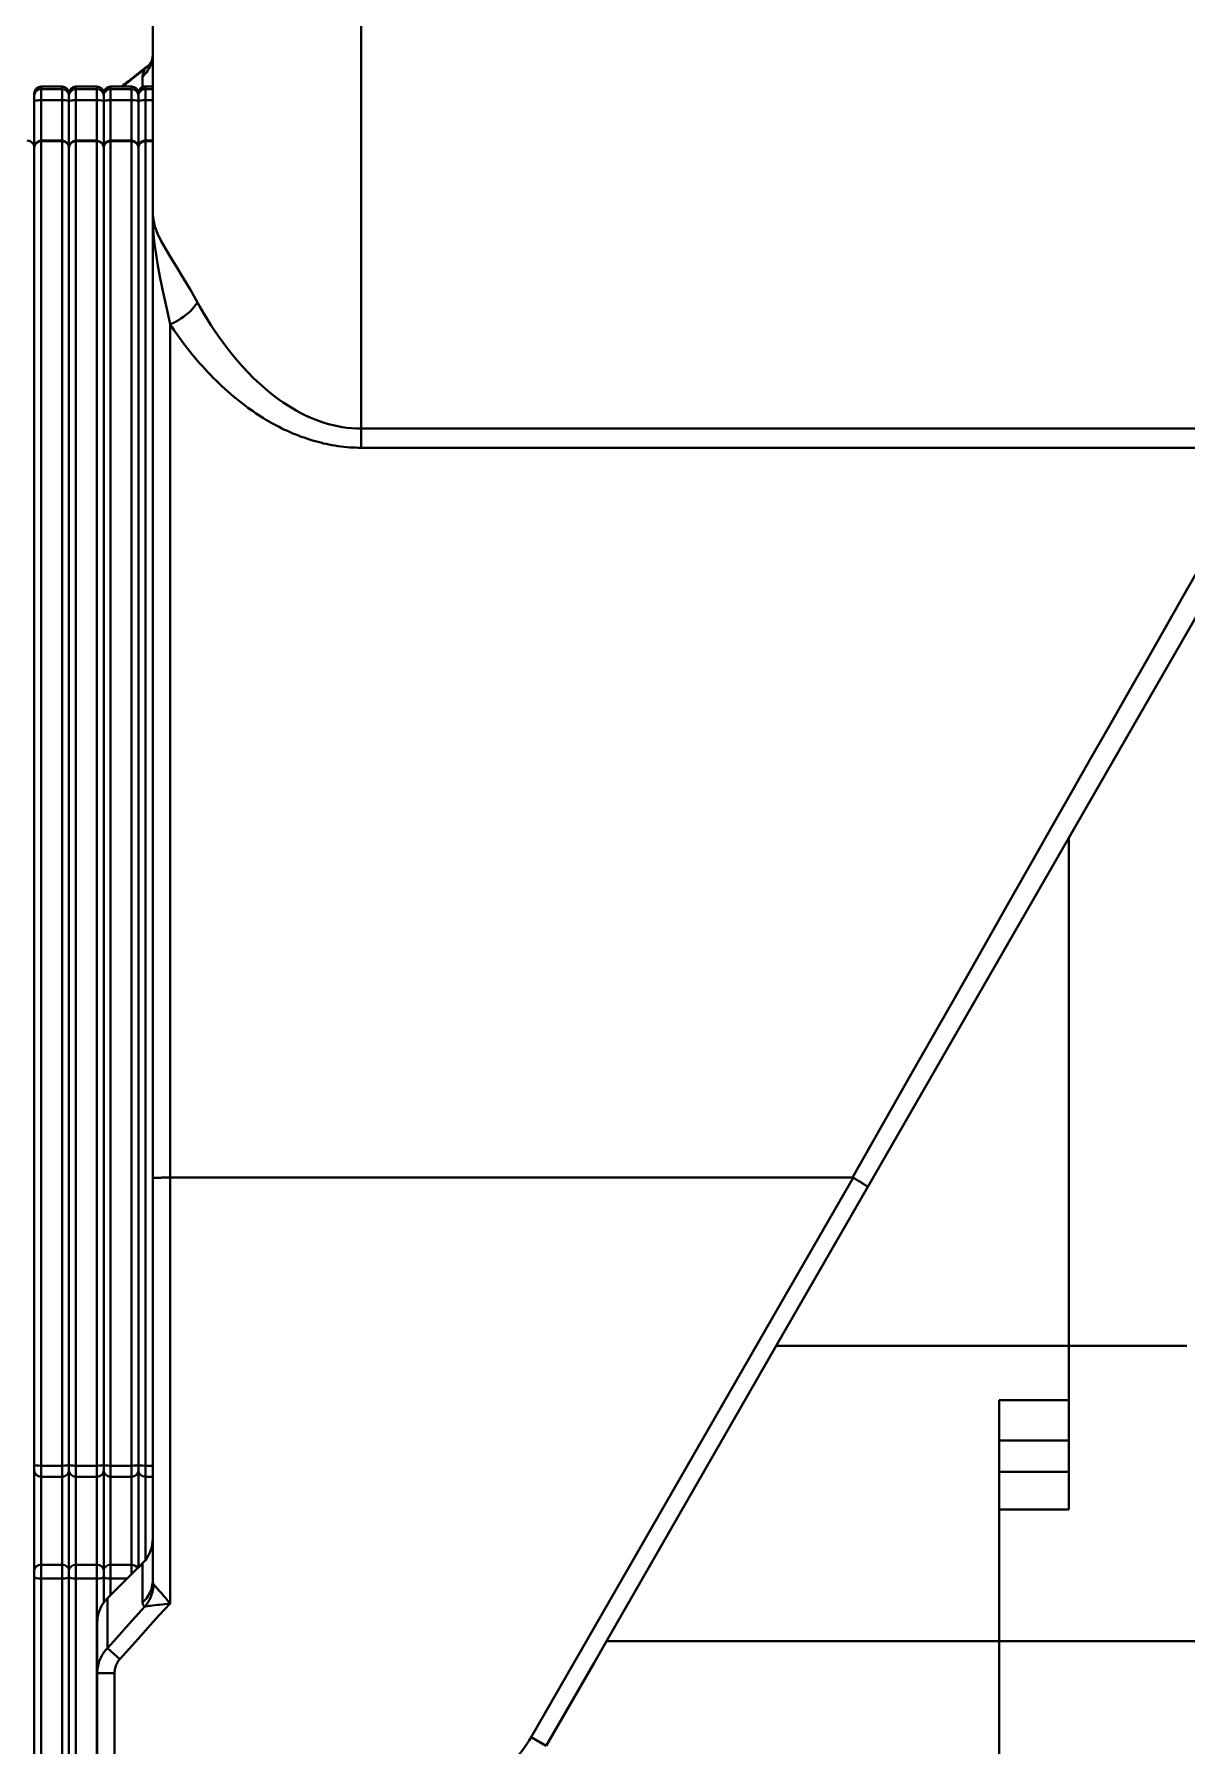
# Model space of a CAD drawing. Header units: millimetres. Extents: x 15 to 415, y 5 to 292.
# Drawn here: x 308.02 to 324.62, y 239.38 to 264.05 of the extents above; entities that cross this region are included whole.
import ezdxf

# ---------------------------------------------------------------- set-up
doc = ezdxf.new("R2010")
doc.units = ezdxf.units.MM
doc.layers.add('Geometries', color=7, linetype='Continuous')

msp = doc.modelspace()

# ---------------------------------------------------------------- linework, layer by layer
at = {"layer": 'Geometries', "linetype": 'Continuous', "lineweight": 40}
for p, q in [((309.731, 279.019), (309.731, 263.765)), ((312.731, 258.363), (312.731, 279.019)), ((309.731, 263.763), (309.73, 263.741)), ((309.731, 263.765), (309.731, 263.294)), ((309.731, 263.765), (309.731, 263.763)), ((309.584, 263.435), (309.584, 263.286)), ((309.711, 263.652), (309.711, 263.652)), ((309.711, 263.652), (309.711, 263.651)), ((308.024, 263.157), (308.024, 263.194)), ((308.424, 263.294), (308.124, 263.294)), ((308.124, 263.257), (308.124, 263.294)), ((308.424, 263.257), (308.124, 263.257)), ((308.124, 263.097), (308.124, 263.257)), ((308.424, 263.294), (308.424, 263.257)), ((308.424, 263.257), (308.424, 263.097)), ((308.524, 263.157), (308.524, 263.194)), ((308.924, 263.294), (308.624, 263.294)), ((308.624, 263.257), (308.624, 263.294)), ((308.924, 263.257), (308.624, 263.257)), ((308.624, 263.097), (308.624, 263.257)), ((308.924, 263.294), (308.924, 263.257)), ((308.924, 263.257), (308.924, 263.097)), ((309.024, 263.194), (309.024, 263.157)), ((309.284, 263.294), (309.124, 263.294)), ((309.124, 263.257), (309.124, 263.294)), ((309.424, 263.257), (309.124, 263.257)), ((309.124, 263.097), (309.124, 263.257)), ((309.298, 263.294), (309.284, 263.294)), ((309.424, 263.294), (309.298, 263.294)), ((309.424, 263.294), (309.424, 263.257)), ((309.424, 263.257), (309.424, 263.097)), ((309.524, 263.157), (309.524, 263.194)), ((309.624, 263.257), (309.624, 263.294)), ((309.731, 263.294), (309.624, 263.294)), ((309.624, 263.097), (309.624, 263.257)), ((309.731, 263.257), (309.624, 263.257)), ((309.731, 263.294), (309.731, 263.257)), ((309.731, 263.257), (309.731, 263.097)), ((308.024, 263.077), (308.024, 263.157)), ((308.024, 262.413), (308.024, 263.077)), ((308.124, 262.513), (308.124, 263.097)), ((308.124, 263.097), (308.424, 263.097)), ((308.424, 263.097), (308.424, 262.513)), ((308.524, 263.077), (308.524, 263.157)), ((308.524, 262.413), (308.524, 263.077)), ((308.624, 262.513), (308.624, 263.097)), ((308.624, 263.097), (308.924, 263.097)), ((308.924, 263.097), (308.924, 262.513)), ((309.024, 263.157), (309.024, 263.077)), ((309.024, 263.077), (309.024, 262.413)), ((309.124, 263.097), (309.424, 263.097)), ((309.124, 262.513), (309.124, 263.097)), ((309.424, 263.097), (309.424, 262.513)), ((309.524, 263.077), (309.524, 263.157)), ((309.524, 262.413), (309.524, 263.077)), ((309.624, 263.097), (309.731, 263.097)), ((309.624, 262.513), (309.624, 263.097)), ((309.731, 263.097), (309.731, 262.513)), ((308.424, 262.513), (308.124, 262.513)), ((308.124, 262.504), (308.124, 262.513)), ((308.124, 262.504), (308.424, 262.504)), ((308.124, 243.419), (308.124, 262.504)), ((308.424, 262.513), (308.424, 262.504)), ((308.424, 262.504), (308.424, 243.419)), ((308.924, 262.513), (308.624, 262.513)), ((308.624, 262.504), (308.624, 262.513)), ((308.624, 262.504), (308.924, 262.504)), ((308.624, 243.419), (308.624, 262.504)), ((308.931, 262.513), (308.924, 262.513)), ((308.924, 262.513), (308.924, 262.504)), ((308.924, 262.504), (308.924, 243.419)), ((309.424, 262.513), (309.124, 262.513)), ((309.124, 262.504), (309.124, 262.513)), ((309.124, 262.504), (309.424, 262.504)), ((309.124, 243.419), (309.124, 262.504)), ((309.424, 262.513), (309.424, 262.504)), ((309.424, 262.504), (309.424, 243.419)), ((309.731, 262.513), (309.624, 262.513)), ((309.624, 262.504), (309.624, 262.513)), ((309.624, 262.504), (309.731, 262.504)), ((309.624, 243.419), (309.624, 262.504)), ((309.731, 262.513), (309.731, 262.504)), ((309.731, 262.504), (309.731, 261.459)), ((308.024, 262.409), (308.024, 262.413)), ((308.024, 243.432), (308.024, 262.409)), ((308.524, 262.409), (308.524, 262.413)), ((308.524, 243.432), (308.524, 262.409)), ((309.024, 262.413), (309.024, 262.409)), ((309.024, 262.409), (309.024, 243.432)), ((309.524, 262.409), (309.524, 262.413)), ((309.524, 243.432), (309.524, 262.409)), ((309.731, 261.456), (309.731, 261.459)), ((309.731, 261.456), (309.731, 261.459)), ((309.731, 261.459), (309.731, 247.561)), ((309.731, 261.457), (309.731, 261.456)), ((309.981, 247.571), (309.981, 259.868)), ((325.014, 258.363), (312.731, 258.363)), ((312.731, 258.219), (312.731, 258.363)), ((312.731, 258.087), (312.731, 258.219)), ((312.731, 258.087), (325.014, 258.087)), ((322.924, 252.467), (326.096, 257.983)), ((320.03, 247.436), (322.924, 252.467)), ((322.924, 245.146), (322.924, 252.467)), ((309.731, 247.561), (309.731, 243.419)), ((309.981, 241.434), (309.981, 247.571)), ((309.981, 247.571), (317.802, 247.571)), ((319.808, 247.571), (317.802, 247.571)), ((318.712, 245.146), (320.03, 247.436)), ((319.818, 247.568), (318.758, 245.726)), ((315.181, 239.507), (318.758, 245.726)), ((316.264, 240.888), (318.712, 245.146)), ((318.712, 245.146), (322.924, 245.146)), ((322.924, 245.146), (322.924, 244.365)), ((322.924, 245.146), (324.624, 245.146)), ((321.924, 244.365), (321.924, 243.782)), ((322.924, 244.365), (321.924, 244.365)), ((322.924, 243.782), (322.924, 244.365)), ((321.924, 243.782), (322.924, 243.782)), ((321.924, 243.782), (321.924, 243.33)), ((322.924, 243.33), (322.924, 243.782)), ((308.024, 243.352), (308.024, 243.432)), ((308.524, 243.352), (308.524, 243.432)), ((309.024, 243.432), (309.024, 243.352)), ((309.524, 243.352), (309.524, 243.432)), ((308.024, 241.914), (308.024, 243.352)), ((308.424, 243.419), (308.124, 243.419)), ((308.124, 243.258), (308.124, 243.419)), ((308.124, 243.258), (308.424, 243.258)), ((308.124, 241.989), (308.124, 243.258)), ((308.424, 243.419), (308.424, 243.258)), ((308.424, 243.258), (308.424, 241.989)), ((308.524, 241.914), (308.524, 243.352)), ((308.924, 243.419), (308.624, 243.419)), ((308.624, 243.258), (308.624, 243.419)), ((308.624, 243.258), (308.924, 243.258)), ((308.624, 241.989), (308.624, 243.258)), ((308.924, 243.419), (308.924, 243.258)), ((308.924, 243.258), (308.924, 241.989)), ((309.024, 243.352), (309.024, 241.914)), ((309.124, 243.258), (309.124, 243.419)), ((309.424, 243.419), (309.124, 243.419)), ((309.124, 243.258), (309.424, 243.258)), ((309.124, 241.989), (309.124, 243.258)), ((309.424, 243.419), (309.424, 243.258)), ((309.424, 243.258), (309.424, 241.989)), ((309.524, 241.954), (309.524, 243.352)), ((309.731, 243.419), (309.624, 243.419)), ((309.624, 243.258), (309.624, 243.419)), ((309.624, 243.258), (309.731, 243.258)), ((309.624, 242.059), (309.624, 243.258)), ((309.731, 243.419), (309.731, 243.258)), ((309.731, 243.258), (309.731, 242.369)), ((322.924, 243.33), (321.924, 243.33)), ((321.924, 243.33), (321.924, 242.797)), ((322.924, 242.789), (322.924, 243.33)), ((321.924, 242.797), (321.924, 242.789)), ((321.924, 242.789), (322.924, 242.789)), ((321.924, 242.789), (321.924, 240.888)), ((309.731, 242.369), (309.731, 241.773)), ((308.124, 241.793), (308.124, 241.989)), ((308.424, 241.989), (308.124, 241.989)), ((308.424, 241.989), (308.424, 241.793)), ((308.924, 241.989), (308.624, 241.989)), ((308.624, 241.793), (308.624, 241.989)), ((308.924, 241.989), (308.924, 241.793)), ((309.424, 241.989), (309.124, 241.989)), ((309.124, 241.793), (309.124, 241.989)), ((309.424, 241.989), (309.424, 241.854)), ((309.524, 241.954), (309.515, 241.945)), ((309.584, 242.015), (309.524, 241.954)), ((309.584, 242.015), (309.584, 241.448)), ((308.024, 241.816), (308.024, 241.914)), ((308.024, 228.394), (308.024, 241.816)), ((308.124, 241.793), (308.424, 241.793)), ((308.124, 228.294), (308.124, 241.793)), ((308.424, 241.793), (308.424, 228.294)), ((308.524, 241.816), (308.524, 241.914)), ((308.524, 228.394), (308.524, 241.816)), ((308.624, 228.294), (308.624, 241.793)), ((308.624, 241.793), (308.924, 241.793)), ((308.924, 241.793), (308.924, 228.294)), ((309.024, 241.914), (309.024, 241.816)), ((309.024, 241.816), (309.024, 241.445)), ((309.124, 241.793), (309.363, 241.793)), ((309.363, 241.793), (309.124, 241.554)), ((309.124, 241.554), (309.124, 241.793)), ((309.424, 241.854), (309.363, 241.793)), ((309.515, 241.945), (309.424, 241.854)), ((309.124, 241.554), (309.077, 241.508)), ((309.077, 240.787), (309.077, 241.508)), ((308.931, 241.155), (308.931, 240.431)), ((309.254, 240.63), (309.077, 240.787)), ((316.086, 240.579), (316.264, 240.888)), ((321.924, 240.888), (316.264, 240.888)), ((321.924, 236.242), (321.924, 240.888)), ((321.924, 240.888), (325.124, 240.888)), ((315.398, 239.383), (316.086, 240.579)), ((308.931, 240.431), (308.931, 234.043)), ((308.931, 240.431), (309.004, 240.431)), ((309.004, 240.431), (309.181, 240.431)), ((309.181, 236.512), (309.181, 240.431)), ((315.181, 239.507), (315.398, 239.383))]:
    msp.add_line(p, q, dxfattribs=at)
at = {"layer": 'Geometries', "linetype": 'Continuous', "lineweight": 40, "flags": 128}
for points in [[(309.721, 263.673), (309.718, 263.661), (309.711, 263.636), (309.703, 263.611), (309.693, 263.587), (309.681, 263.563), (309.669, 263.54), (309.654, 263.517), (309.639, 263.495), (309.622, 263.474), (309.604, 263.454), (309.584, 263.435)], [(309.73, 263.741), (309.73, 263.737), (309.729, 263.732), (309.729, 263.728), (309.729, 263.724), (309.728, 263.72), (309.728, 263.716), (309.727, 263.712), (309.726, 263.708), (309.726, 263.705), (309.726, 263.703), (309.725, 263.701), (309.725, 263.699), (309.724, 263.697), (309.724, 263.694), (309.723, 263.692), (309.723, 263.69), (309.722, 263.687), (309.722, 263.685), (309.721, 263.683), (309.721, 263.682), (309.72, 263.68), (309.72, 263.679), (309.719, 263.676), (309.719, 263.674), (309.718, 263.673), (309.718, 263.671), (309.717, 263.669), (309.717, 263.668), (309.716, 263.666), (309.716, 263.664), (309.715, 263.664), (309.715, 263.663), (309.715, 263.662), (309.715, 263.661), (309.714, 263.66), (309.714, 263.659), (309.713, 263.658), (309.713, 263.658), (309.713, 263.657), (309.713, 263.657), (309.713, 263.656), (309.712, 263.655), (309.712, 263.654), (309.712, 263.653), (309.711, 263.653), (309.711, 263.652)], [(309.73, 263.741), (309.73, 263.739), (309.728, 263.713), (309.724, 263.687), (309.721, 263.673)], [(309.731, 263.764), (309.731, 263.76), (309.731, 263.757), (309.731, 263.753), (309.731, 263.75), (309.731, 263.745), (309.73, 263.741), (309.73, 263.741)], [(309.667, 263.596), (309.654, 263.586), (309.641, 263.576), (309.628, 263.566), (309.616, 263.556), (309.603, 263.546), (309.592, 263.537), (309.583, 263.53), (309.575, 263.524), (309.567, 263.518), (309.56, 263.512), (309.554, 263.508), (309.549, 263.503), (309.544, 263.5), (309.54, 263.497), (309.537, 263.494), (309.534, 263.491), (309.531, 263.489), (309.529, 263.488), (309.527, 263.486), (309.524, 263.484), (309.521, 263.481), (309.517, 263.478), (309.514, 263.476), (309.508, 263.471), (309.501, 263.466), (309.494, 263.46), (309.487, 263.454), (309.479, 263.448), (309.47, 263.441), (309.461, 263.434), (309.452, 263.427), (309.442, 263.419), (309.432, 263.411), (309.421, 263.402), (309.41, 263.394), (309.398, 263.385), (309.387, 263.375), (309.375, 263.366), (309.354, 263.349), (309.332, 263.332), (309.31, 263.315), (309.287, 263.296), (309.284, 263.294)], [(309.298, 263.294), (309.348, 263.334), (309.484, 263.44), (309.62, 263.547)], [(309.62, 263.547), (309.614, 263.536), (309.609, 263.525), (309.604, 263.514), (309.6, 263.504), (309.596, 263.494), (309.593, 263.484), (309.59, 263.475), (309.588, 263.467), (309.587, 263.458), (309.585, 263.45), (309.585, 263.443), (309.584, 263.435)], [(309.711, 263.651), (309.708, 263.646), (309.7, 263.633), (309.692, 263.621), (309.684, 263.609), (309.675, 263.597), (309.665, 263.586), (309.654, 263.576), (309.644, 263.566), (309.632, 263.556), (309.62, 263.547)], [(309.663, 263.593), (309.653, 263.584), (309.635, 263.566), (309.62, 263.547)], [(309.667, 263.596), (309.667, 263.595), (309.666, 263.595), (309.666, 263.595), (309.666, 263.594), (309.665, 263.594), (309.664, 263.593), (309.664, 263.593)], [(309.711, 263.652), (309.71, 263.651), (309.71, 263.649), (309.709, 263.647), (309.708, 263.646), (309.707, 263.644), (309.706, 263.643), (309.705, 263.642), (309.704, 263.64), (309.703, 263.638), (309.702, 263.637), (309.702, 263.636), (309.7, 263.633), (309.698, 263.63), (309.696, 263.628), (309.695, 263.626), (309.693, 263.623), (309.691, 263.621), (309.689, 263.619), (309.688, 263.617), (309.687, 263.616), (309.686, 263.615), (309.685, 263.613), (309.684, 263.612), (309.683, 263.611), (309.682, 263.61), (309.681, 263.609), (309.679, 263.607), (309.678, 263.606), (309.677, 263.604), (309.675, 263.603), (309.674, 263.601), (309.673, 263.601), (309.672, 263.6), (309.671, 263.599), (309.67, 263.598), (309.669, 263.597), (309.668, 263.597), (309.668, 263.596), (309.667, 263.596)], [(309.711, 263.651), (309.711, 263.651), (309.711, 263.651), (309.71, 263.651), (309.71, 263.651), (309.71, 263.651)], [(309.711, 263.652), (309.711, 263.652), (309.711, 263.652)], [(309.711, 263.652), (309.711, 263.652), (309.711, 263.651), (309.711, 263.651)], [(309.124, 262.513), (309.116, 262.513), (309.108, 262.512), (309.101, 262.51), (309.094, 262.509), (309.088, 262.506), (309.082, 262.504), (309.077, 262.502)], [(309.624, 262.513), (309.616, 262.513), (309.608, 262.512), (309.601, 262.51), (309.594, 262.509), (309.588, 262.506), (309.584, 262.505)], [(309.981, 259.868), (309.942, 260.047), (309.904, 260.221), (309.867, 260.391), (309.834, 260.555), (309.804, 260.715), (309.778, 260.871), (309.758, 261.022), (309.743, 261.171), (309.734, 261.316), (309.731, 261.456)], [(310.374, 260.183), (310.272, 260.362), (310.174, 260.526), (310.08, 260.678), (309.994, 260.818), (309.917, 260.947), (309.852, 261.065), (309.8, 261.175), (309.762, 261.276), (309.739, 261.37), (309.731, 261.456)], [(309.731, 261.456), (309.731, 261.455), (309.731, 261.453), (309.731, 261.451), (309.731, 261.45), (309.731, 261.448), (309.731, 261.447), (309.731, 261.446), (309.731, 261.446), (309.731, 261.445), (309.731, 261.445), (309.731, 261.444), (309.731, 261.444), (309.731, 261.444), (309.731, 261.444)], [(309.981, 259.868), (310.021, 259.885), (310.06, 259.904), (310.099, 259.925), (310.137, 259.949), (310.173, 259.974), (310.209, 260.001), (310.242, 260.029), (310.273, 260.058), (310.303, 260.089), (310.329, 260.12), (310.353, 260.151), (310.374, 260.183)], [(310.61, 259.793), (310.574, 259.848), (310.538, 259.903), (310.504, 259.959), (310.47, 260.015), (310.437, 260.071), (310.405, 260.127), (310.374, 260.183)], [(309.981, 259.868), (310.01, 259.824), (310.04, 259.779), (310.071, 259.735), (310.102, 259.69), (310.134, 259.646), (310.166, 259.603), (310.198, 259.56), (310.231, 259.518), (310.265, 259.475), (310.3, 259.432), (310.335, 259.389), (310.371, 259.346), (310.408, 259.304), (310.446, 259.262), (310.484, 259.22), (310.523, 259.178), (310.562, 259.137), (310.602, 259.096), (310.643, 259.056), (310.684, 259.016), (310.727, 258.976), (310.77, 258.936), (310.813, 258.897), (310.854, 258.862), (310.895, 258.827), (310.937, 258.792), (310.979, 258.758), (311.022, 258.725), (311.066, 258.691), (311.102, 258.665), (311.138, 258.638), (311.175, 258.613), (311.212, 258.587), (311.25, 258.562), (311.288, 258.538), (311.324, 258.515), (311.361, 258.492), (311.398, 258.47), (311.431, 258.452)], [(312.731, 258.363), (312.663, 258.364), (312.595, 258.368), (312.528, 258.375), (312.461, 258.385), (312.394, 258.397), (312.328, 258.412), (312.263, 258.429), (312.198, 258.449), (312.133, 258.47), (312.07, 258.494), (312, 258.523), (311.931, 258.554), (311.863, 258.588), (311.797, 258.623), (311.732, 258.661), (311.669, 258.7), (311.608, 258.741), (311.547, 258.783), (311.488, 258.827), (311.422, 258.879), (311.358, 258.933), (311.295, 258.988), (311.234, 259.044), (311.174, 259.102), (311.098, 259.179), (311.024, 259.258), (310.953, 259.339), (310.879, 259.427), (310.808, 259.517), (310.739, 259.607), (310.673, 259.7), (310.61, 259.793)], [(311.431, 258.452), (311.436, 258.449), (311.474, 258.428), (311.512, 258.407), (311.55, 258.387), (311.59, 258.367), (311.629, 258.348), (311.669, 258.33), (311.708, 258.312), (311.748, 258.295), (311.789, 258.278), (311.83, 258.262), (311.869, 258.247), (311.909, 258.233), (311.949, 258.219), (311.99, 258.206), (312.031, 258.193), (312.072, 258.181), (312.111, 258.171), (312.15, 258.161), (312.19, 258.151), (312.229, 258.142), (312.269, 258.134), (312.312, 258.126), (312.354, 258.119), (312.397, 258.112), (312.44, 258.106), (312.483, 258.101), (312.526, 258.097), (312.567, 258.093), (312.608, 258.091), (312.649, 258.089), (312.69, 258.088), (312.731, 258.087)], [(325.719, 257.968), (325.625, 257.801), (325.368, 257.348), (325.106, 256.888), (324.841, 256.422), (324.573, 255.949), (324.301, 255.471), (324.042, 255.016), (323.78, 254.555), (323.516, 254.091), (323.249, 253.622), (322.98, 253.149), (322.692, 252.643), (322.402, 252.133), (322.11, 251.62), (321.817, 251.103), (321.521, 250.584), (321.224, 250.061), (320.943, 249.566), (320.66, 249.07), (320.377, 248.571), (320.093, 248.072), (319.808, 247.571)], [(309.731, 247.561), (309.731, 247.562), (309.733, 247.562), (309.734, 247.563), (309.737, 247.563), (309.741, 247.564), (309.745, 247.564), (309.75, 247.565), (309.756, 247.565), (309.762, 247.566), (309.769, 247.566), (309.777, 247.567), (309.785, 247.567), (309.795, 247.568), (309.804, 247.568)], [(309.804, 247.568), (309.814, 247.568), (309.825, 247.569), (309.836, 247.569), (309.848, 247.569), (309.86, 247.57), (309.872, 247.57), (309.885, 247.57), (309.898, 247.57), (309.912, 247.571), (309.925, 247.571), (309.939, 247.571), (309.953, 247.571), (309.967, 247.571), (309.981, 247.571)], [(319.808, 247.571), (319.81, 247.571), (319.813, 247.57), (319.815, 247.57), (319.818, 247.568)], [(319.818, 247.568), (319.832, 247.56), (319.846, 247.552), (319.86, 247.544), (319.874, 247.536), (319.887, 247.528), (319.9, 247.52), (319.913, 247.512), (319.926, 247.505), (319.937, 247.498), (319.949, 247.491), (319.959, 247.484), (319.97, 247.478)], [(319.97, 247.478), (319.984, 247.469), (319.996, 247.461), (320.006, 247.454), (320.015, 247.449), (320.022, 247.444), (320.027, 247.44), (320.029, 247.438), (320.03, 247.436)], [(309.731, 241.773), (309.73, 241.747), (309.728, 241.722), (309.724, 241.696), (309.718, 241.671), (309.711, 241.646), (309.703, 241.621), (309.693, 241.597), (309.681, 241.573), (309.669, 241.551), (309.654, 241.528), (309.639, 241.507), (309.622, 241.486), (309.604, 241.466), (309.584, 241.448)], [(309.742, 241.712), (309.741, 241.69), (309.739, 241.668), (309.736, 241.646), (309.732, 241.625), (309.727, 241.603), (309.721, 241.582), (309.714, 241.562), (309.707, 241.541), (309.699, 241.521), (309.691, 241.504), (309.682, 241.487), (309.673, 241.47), (309.663, 241.453), (309.653, 241.437), (309.642, 241.421), (309.63, 241.406), (309.618, 241.391)], [(309.742, 241.712), (309.74, 241.715), (309.738, 241.719), (309.736, 241.723), (309.735, 241.729), (309.734, 241.734), (309.733, 241.741), (309.732, 241.748), (309.731, 241.756), (309.731, 241.764), (309.731, 241.773)], [(309.804, 241.639), (309.791, 241.655), (309.778, 241.669), (309.767, 241.683), (309.757, 241.694), (309.749, 241.704), (309.742, 241.712)], [(309.981, 241.434), (309.949, 241.472), (309.917, 241.508), (309.886, 241.544), (309.864, 241.57), (309.843, 241.594), (309.823, 241.617), (309.804, 241.639)], [(309.618, 241.391), (309.482, 241.24), (309.347, 241.09), (309.212, 240.939), (309.077, 240.787)], [(309.254, 240.63), (309.389, 240.781), (309.524, 240.931), (309.66, 241.081), (309.82, 241.258), (309.981, 241.434)], [(309.584, 241.448), (309.585, 241.44), (309.586, 241.432), (309.587, 241.425), (309.589, 241.419), (309.592, 241.413), (309.595, 241.408), (309.598, 241.403), (309.602, 241.399), (309.607, 241.396), (309.612, 241.393), (309.618, 241.391)], [(309.618, 241.391), (309.628, 241.392), (309.641, 241.393), (309.656, 241.395), (309.673, 241.397), (309.699, 241.4), (309.728, 241.404), (309.759, 241.408), (309.793, 241.412), (309.828, 241.416), (309.865, 241.42), (309.903, 241.425), (309.942, 241.43), (309.981, 241.434)], [(309.077, 240.787), (309.064, 240.773), (309.052, 240.759), (309.04, 240.745), (309.028, 240.73), (309.018, 240.714), (309.007, 240.699), (308.996, 240.68), (308.986, 240.661), (308.976, 240.641), (308.968, 240.621), (308.96, 240.6), (308.953, 240.579), (308.947, 240.558), (308.942, 240.537), (308.938, 240.516), (308.935, 240.494), (308.933, 240.473), (308.931, 240.452), (308.931, 240.431)], [(309.181, 240.431), (309.181, 240.448), (309.183, 240.465), (309.185, 240.483), (309.189, 240.5), (309.193, 240.516), (309.198, 240.533), (309.204, 240.549), (309.211, 240.564), (309.218, 240.578), (309.226, 240.592), (309.234, 240.605), (309.244, 240.617), (309.254, 240.63)]]:
    msp.add_lwpolyline(points, dxfattribs=at)
at = {"layer": 'Geometries', "linetype": 'Continuous', "lineweight": 40}
for centre, radius, start, end in [((308.124, 263.194), 0.1, 90, 180), ((308.424, 263.194), 0.1, 0, 90), ((308.624, 263.194), 0.1, 90, 180), ((308.924, 263.194), 0.1, 0, 90), ((309.124, 263.194), 0.1, 90, 180), ((309.424, 263.194), 0.1, 0, 90), ((309.624, 263.194), 0.1, 113.0412, 180), ((309.624, 263.194), 0.1, 90, 113.0412), ((307.924, 262.413), 0.1, 359.9928, 89.9998), ((308.124, 262.413), 0.1, 90.0002, 180.0072), ((308.424, 262.413), 0.1, 359.9928, 89.9998), ((308.624, 262.413), 0.1, 90.0002, 180.0072), ((308.924, 262.413), 0.1, 359.9928, 85.8042), ((309.124, 262.413), 0.1, 117.5681, 180.0073), ((309.424, 262.413), 0.1, 359.9928, 89.9998), ((309.624, 262.413), 0.1, 113.0796, 180.0073), ((309.231, 242.369), 0.5, 321.7563, 360), ((309.231, 242.369), 0.5, 315, 321.7563), ((309.431, 241.155), 0.5, 135, 144.5493), ((309.431, 241.155), 0.5, 144.5493, 180), ((313.664, 240.38), 1.75, 301.6618, 330.0944)]:
    msp.add_arc(centre, radius, start, end, dxfattribs=at)
for centre, major_axis, ratio, start_param, end_param in [((308.124, 263.157), (0.1, 0), 0.997878, 1.570796, 3.141593), ((308.424, 263.157), (-0.1, 0), 0.997878, 3.141593, 4.712389), ((308.624, 263.157), (0.1, 0), 0.997878, 1.570796, 3.141593), ((308.924, 263.157), (-0.1, 0), 0.997878, 3.141593, 4.712389), ((309.124, 263.157), (0.1, 0), 0.997878, 1.570796, 3.141593), ((309.424, 263.157), (-0.1, 0), 0.997878, 3.141593, 4.712389), ((309.624, 263.157), (0.1, 0), 0.997878, 1.570796, 3.141593), ((308.124, 263.077), (0.1, 0), 0.197625, 1.570796, 3.141593), ((308.424, 263.077), (0.1, 0), 0.197625, 0, 1.570796), ((308.624, 263.077), (0.1, 0), 0.197625, 1.570796, 3.141593), ((308.924, 263.077), (0.1, 0), 0.197625, 0, 1.570796), ((309.124, 263.077), (0.1, 0), 0.197625, 1.570796, 3.141593), ((309.424, 263.077), (0.1, 0), 0.197625, 0, 1.570796), ((309.624, 263.077), (0.1, 0), 0.197625, 1.570796, 3.141593), ((308.124, 262.409), (0.1, 0), 0.954839, 1.570796, 3.141593), ((308.424, 262.409), (-0.1, 0), 0.954839, 3.141593, 4.712389), ((308.624, 262.409), (0.1, 0), 0.954839, 1.570796, 3.141593), ((308.924, 262.409), (-0.1, 0), 0.954839, 3.141593, 4.712389), ((309.124, 262.409), (0.1, 0), 0.954839, 1.570796, 3.141593), ((309.424, 262.409), (-0.1, 0), 0.954839, 3.141593, 4.712389), ((309.624, 262.409), (0.1, 0), 0.954839, 1.570796, 3.141593), ((308.124, 243.432), (-0.1, 0), 0.135745, 0, 1.570796), ((308.424, 243.432), (0.1, 0), 0.135745, 4.712389, 6.283185), ((308.624, 243.432), (-0.1, 0), 0.135745, 0, 1.570796), ((308.924, 243.432), (0.1, 0), 0.135745, 4.712389, 6.283185), ((309.124, 243.432), (-0.1, 0), 0.135745, 0, 1.570796), ((309.424, 243.432), (0.1, 0), 0.135745, 4.712389, 6.283185), ((309.624, 243.432), (-0.1, 0), 0.135745, 0, 1.570796), ((308.124, 243.352), (-0.1, 0), 0.938795, 0, 1.570796), ((308.424, 243.352), (0.1, 0), 0.938795, 4.712389, 6.283185), ((308.624, 243.352), (-0.1, 0), 0.938795, 0, 1.570796), ((308.924, 243.352), (0.1, 0), 0.938795, 4.712389, 6.283185), ((309.124, 243.352), (-0.1, 0), 0.938795, 0, 1.570796), ((309.424, 243.352), (0.1, 0), 0.938795, 4.712389, 6.283185), ((309.624, 243.352), (-0.1, 0), 0.938795, 0, 1.570796), ((308.124, 241.914), (-0.1, 0), 0.75278, 4.712389, 6.283185), ((308.424, 241.914), (-0.1, 0), 0.75278, 3.141593, 4.712389), ((308.624, 241.914), (-0.1, 0), 0.75278, 4.712389, 6.283185), ((308.924, 241.914), (-0.1, 0), 0.75278, 3.141593, 4.712389), ((309.124, 241.914), (-0.1, 0), 0.75278, 4.712389, 6.283185), ((309.424, 241.914), (-0.1, 0), 0.75278, 3.567952, 4.712389), ((308.124, 241.816), (-0.1, 0), 0.228635, 0, 1.570796), ((308.424, 241.816), (0.1, 0), 0.228635, 4.712389, 6.283185), ((308.624, 241.816), (-0.1, 0), 0.228635, 0, 1.570796), ((308.924, 241.816), (0.1, 0), 0.228635, 4.712389, 6.283185), ((309.124, 241.816), (-0.1, 0), 0.228635, 0, 1.570796)]:
    msp.add_ellipse(centre, major_axis=major_axis, ratio=ratio, start_param=start_param, end_param=end_param, dxfattribs=at)

doc.saveas('drawing.dxf')
